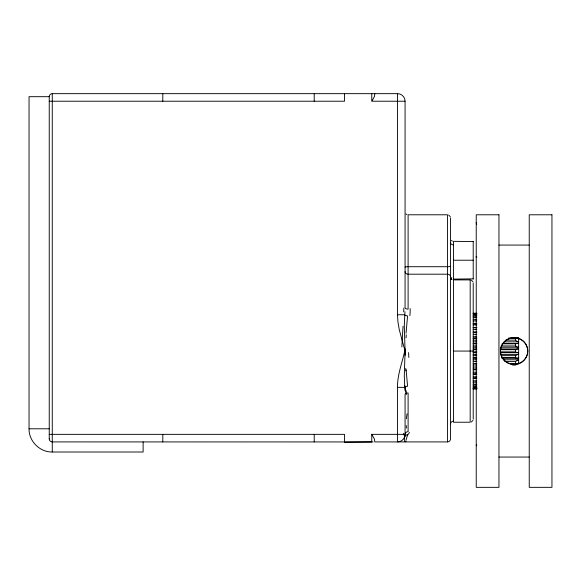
<?xml version="1.0" encoding="UTF-8"?>
<svg xmlns="http://www.w3.org/2000/svg" width="581" height="581" viewBox="0 0 581 581"><rect width="100%" height="100%" fill="white"/><g stroke="black" fill="none" stroke-linecap="round" stroke-linejoin="round"><path stroke-width="0.87" d="M49.247 434.348L344.504 434.348L344.504 442.235L371.76 441.952L371.76 434.348L405.073 434.348L405.073 394.397A3.028 1.394 0 0 1 408.102 393.003L408.102 431.661A3.028 2.687 0 0 0 405.073 434.348A7.568 7.568 0 0 1 397.506 441.916L397.506 387.374C397.288 374.055 402.756 361.564 405.189 348.753M406.046 333.174L407.579 315.933A3.028 1.162 7.8 0 1 404.696 314.757L397.506 314.757L397.506 93.657L52.268 93.657A3.028 3.028 0 0 0 49.24 96.686L49.24 438.88M404.95 311.67L404.289 325.832L405.088 351.309M404.95 435.728L404.289 439.367L405.066 441.916M406.046 440.137L407.579 434.849A3.028 2.774 18.1 0 0 404.696 436.701M372.239 100.469L374.542 96.301L374.789 93.657M472.985 420.368L471.344 422.002M476.253 444.901L476.747 444.893M476.318 256.635L476.689 256.628M453.529 279.105L473.21 278.858M373.053 441.945L52.268 441.916A3.028 3.028 0 0 1 49.24 438.887M49.24 96.686L29.05 96.686L29.05 428.793C28.759 441.204 39.857 452.301 52.268 452.011L143.122 452.011L143.122 441.916M49.247 101.225L344.504 101.225L344.504 93.657M371.796 434.406L374.462 439.069L374.789 441.916L447.472 441.916L447.472 214.788L408.102 214.788L408.102 309.136A3.028 1.394 0 0 1 405.073 307.734L405.073 101.225L371.76 101.225L371.76 93.657M498.956 245.073L529.24 245.073M476.718 256.432L476.238 256.432L476.238 257.238L476.747 257.245M453.529 260.215L473.21 260.215M473.21 313.224L476.819 313.239M473.21 313.493L476.819 313.493M473.21 313.813L476.819 313.813M473.21 314.67L476.819 314.67A3.784 2.208 0 0 1 476.238 313.573M473.21 315.323L476.819 315.323M473.21 316.747L476.819 316.747M473.21 317.713L476.819 317.713M473.21 319.666L476.819 319.666M473.21 320.923L476.819 320.923M473.21 323.356L476.819 323.356M473.21 323.871L476.776 323.871M473.21 324.873L476.819 324.873M473.21 327.611L476.776 327.611M473.21 327.735L476.819 327.735M473.21 329.471L476.819 329.471M473.21 331.925L476.776 331.925M473.21 332.688L476.819 332.688M473.21 334.598L476.819 334.598M473.21 336.711L476.776 336.711M473.21 338.091L476.819 338.091M508.39 338.091L515.608 338.091A7.909 5.244 72.9 0 1 518.644 338.236M473.21 338.309L476.776 338.309M511.512 338.309L518.637 338.309M473.21 340.139L476.819 340.139M505.688 340.139L515.608 340.139L515.608 338.091M473.21 341.853L476.776 341.853M504.388 341.853L518.637 341.853A7.735 5.28 75.4 0 1 515.565 340.241M473.21 343.538L476.776 343.538M502.609 343.538L518.637 343.538A7.909 5.454 80.9 0 0 515.616 343.836L502.078 343.814M473.21 343.814L476.819 343.814M473.21 345.942L476.819 345.942M501.178 345.942L515.608 345.942L515.608 343.814M473.21 347.22L476.776 347.22M500.822 347.22L518.637 347.22M473.21 348.949L476.776 348.949M500.822 348.949L518.637 348.949A7.909 5.527 89.6 0 0 515.63 349.769M473.21 349.711L476.819 349.711M500.277 349.711L515.608 349.711L515.608 351.868L500.277 351.868M453.529 351.069L473.21 351.069M473.21 351.868L476.819 351.868M473.21 352.682L476.776 352.682M500.822 352.682L518.637 352.682M473.21 354.41L476.776 354.41M500.822 354.41L518.637 354.41M473.21 355.645L476.819 355.645M501.178 355.645L515.608 355.645L515.608 357.78L502.078 357.78M473.21 357.78L476.819 357.78M473.21 358.099L476.776 358.099M501.715 358.099L518.637 358.099M473.21 359.792L476.776 359.792M503.495 359.792L518.637 359.792M473.21 361.469L476.819 361.469M504.787 361.469L515.608 361.469L515.608 363.524L508.39 363.524M473.21 363.524L476.819 363.524M473.21 364.962L476.776 364.962M512.406 364.962L515.964 364.962M473.21 367.032L476.819 367.032M473.21 368.964L476.819 368.964M473.21 369.785L476.776 369.785M473.21 372.21L476.819 372.21M473.21 373.961L476.819 373.961M473.21 374.149L476.776 374.149M473.21 376.858L476.819 376.858M473.21 377.948L476.776 377.948M473.21 378.398L476.819 378.398M473.21 380.875L476.819 380.875M473.21 382.16L476.819 382.16M473.21 384.157L476.819 384.157M473.21 385.152L476.819 385.152M473.21 386.626L476.819 386.626M397.506 387.374L404.696 387.374A3.028 1.162 -7.8 0 1 407.579 386.205L406.104 369.857M473.21 387.309L476.819 387.309M473.21 388.217L476.819 388.217M473.21 388.573L476.819 388.573M473.21 388.645L476.819 388.645M473.21 388.914L476.819 388.9M29.05 428.793L49.24 428.793M476.238 445.707L476.718 445.707M498.956 457.058L529.24 457.058M473.21 241.58L453.529 241.326L453.529 279.141M451.335 279.185L451.996 279.519L450.602 278.43M451.386 240.469L452.367 241.122M448.626 215.021L450.268 216.662M405.959 213.902L406.94 214.563M471.344 280.129L472.985 281.77M451.117 279.04L450.66 278.546M404.95 390.461L404.289 376.306L405.073 351.069L399.241 329.616L397.905 321.591L397.506 314.757M405.095 351.498L405.291 355.311M518.637 337.772L518.637 363.895M473.21 241.304L473.21 279.134M473.21 282.932L473.21 419.206M450.5 217.817L450.5 438.887A3.028 3.028 0 0 1 447.472 441.916M314.219 93.657L314.219 101.225M314.219 434.348L314.219 441.916M162.803 93.657L162.803 101.225M162.803 434.348L162.803 441.916M52.268 93.657L52.268 452.011M518.637 347.184A7.735 5.432 83.9 0 1 515.572 346.029M518.63 352.616A7.735 5.461 -87.1 0 1 515.587 351.941M518.63 358.005A7.735 5.352 -78.4 0 1 515.594 357.831M515.645 355.739A7.909 5.469 -81.7 0 1 518.637 354.461M518.63 363.227A7.735 5.106 -70.4 0 1 515.601 363.546M515.659 361.585A7.909 5.273 -73.5 0 1 518.63 359.886M516.248 338.454A7.735 5.106 70.4 0 1 518.63 338.912M512.558 364.607A13.523 13.407 0 0 0 514.098 364.694A13.29 12.949 0 0 0 515.637 364.599M514.098 337.583A13.595 13.479 0 0 1 527.722 351.069A13.595 13.479 0 0 1 514.098 364.548M512.573 364.476A13.61 13.494 0 0 1 500.473 350.299A13.61 13.494 0 0 1 514.098 337.561M514.091 364.265A13.537 13.181 0 0 1 500.517 352.318M500.524 349.769A13.537 13.181 0 0 1 514.091 337.902M514.098 337.808A13.559 13.225 0.1 0 1 527.744 350.205A13.559 13.225 0.1 0 1 515.805 364.171M476.747 224.251A3.784 3.784 0 0 1 476.238 222.363M476.238 388.558A3.784 2.208 0 0 1 476.747 387.462M450.5 424.137A3.028 2.985 0 0 1 453.529 421.152M453.529 244.884A3.028 2.455 0 0 1 450.5 242.437M451.314 278.277A23.734 4.997 -26 0 1 451.764 277.507M450.5 276.759A3.028 2.564 0 0 0 447.472 274.196L408.102 274.196A3.028 2.564 0 0 1 405.073 271.632M450.5 266.272A3.028 0.436 0 0 1 447.472 266.708L408.102 266.708A3.028 0.436 0 0 0 405.073 267.137M409.394 432.409A49.283 20.052 31.1 0 1 407.673 434.915M403.519 433.419A60.744 17.575 36.4 0 1 403.788 435.002M406.163 390.635A60.744 49.124 59.3 0 1 406.242 394.659M404.863 385.864A49.283 34.286 58.2 0 1 405.661 392.298M410.135 308.547A49.283 38.535 -49.3 0 1 409.859 315.643M406.068 337.815A89.735 2.97 -87 0 1 406.25 334.758M401.87 346.937A91.108 8.178 -87.5 0 1 403.069 326.246M408.828 357.504A91.064 2.28 87.1 0 1 408.581 352.594M405.923 370.889A89.823 4.539 87.1 0 1 405.77 368.354M406.025 441.073A89.735 4.75 -88.1 0 1 405.828 441.473M407.049 413.81A91.108 3.944 -84.8 0 1 406.373 418.792M406.402 428.11A91.064 4.583 -88.6 0 1 406.272 425.582M403.831 308.01A60.744 46.807 -63 0 1 403.65 311.859M397.506 93.657A7.568 7.568 0 0 1 405.073 101.225M498.956 214.788L476.238 214.788L476.238 487.343L498.956 487.343L498.956 214.788M551.95 214.788L529.24 214.788L529.24 487.343L551.95 487.343L551.95 214.788M470.182 279.904L453.529 279.904L453.529 422.227L470.182 422.234L470.182 279.904"/></g></svg>
